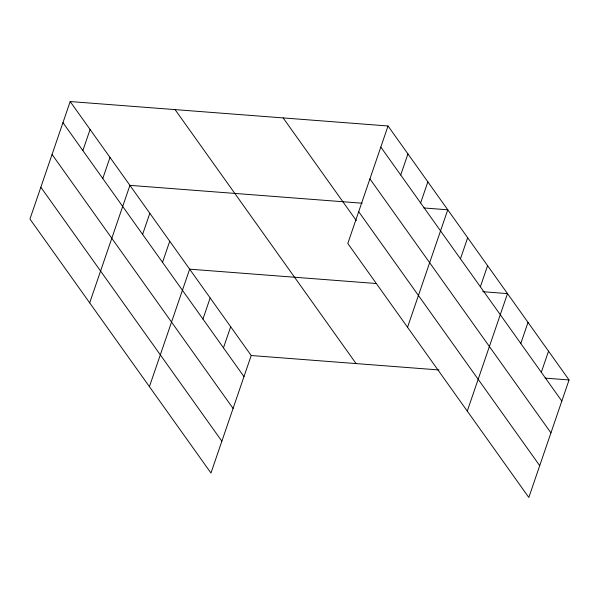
<?xml version="1.0" encoding="UTF-8"?>
<svg xmlns="http://www.w3.org/2000/svg" width="599" height="599" viewBox="0 0 599 599"><rect width="100%" height="100%" fill="white"/><g stroke="black" fill="none" stroke-linecap="round" stroke-linejoin="round"><path stroke-width="0.9" d="M70.18 101.545L29.95 219.039L210.968 473.015L251.198 355.521L70.18 101.545L388.032 125.985L569.05 379.961L528.82 497.455L347.802 243.479L388.032 125.985M82.864 150.574L90.09 129.481M102.781 178.517L109.999 157.417M89.685 302.854L129.916 185.353L362.2 203.218M142.607 234.389L149.825 213.296M162.516 262.325L169.742 241.232M149.421 386.662L189.651 269.168L376.524 283.537M202.941 319.05L210.167 297.95M223.457 347.832L230.682 326.74M400.724 175.013L407.941 153.921M420.633 202.956L427.858 181.856M407.537 327.294L447.767 209.792L423.845 207.958M460.459 258.828L467.677 237.736M480.368 286.764L487.593 265.671M467.272 411.101L507.503 293.607L482.659 291.698M520.801 343.489L528.019 322.389M541.309 372.271L548.534 351.179M251.198 355.521L439.007 369.957M545.127 378.119L569.05 379.961M380.807 147.077L561.825 401.053M369.92 178.891L550.938 432.867M358.696 211.664L539.714 465.648M283.14 117.921L356.33 220.604M175.073 109.61L356.091 363.586M62.955 122.638L243.973 376.614M52.061 154.452L233.078 408.428M40.844 187.225L221.862 441.201"/></g></svg>
